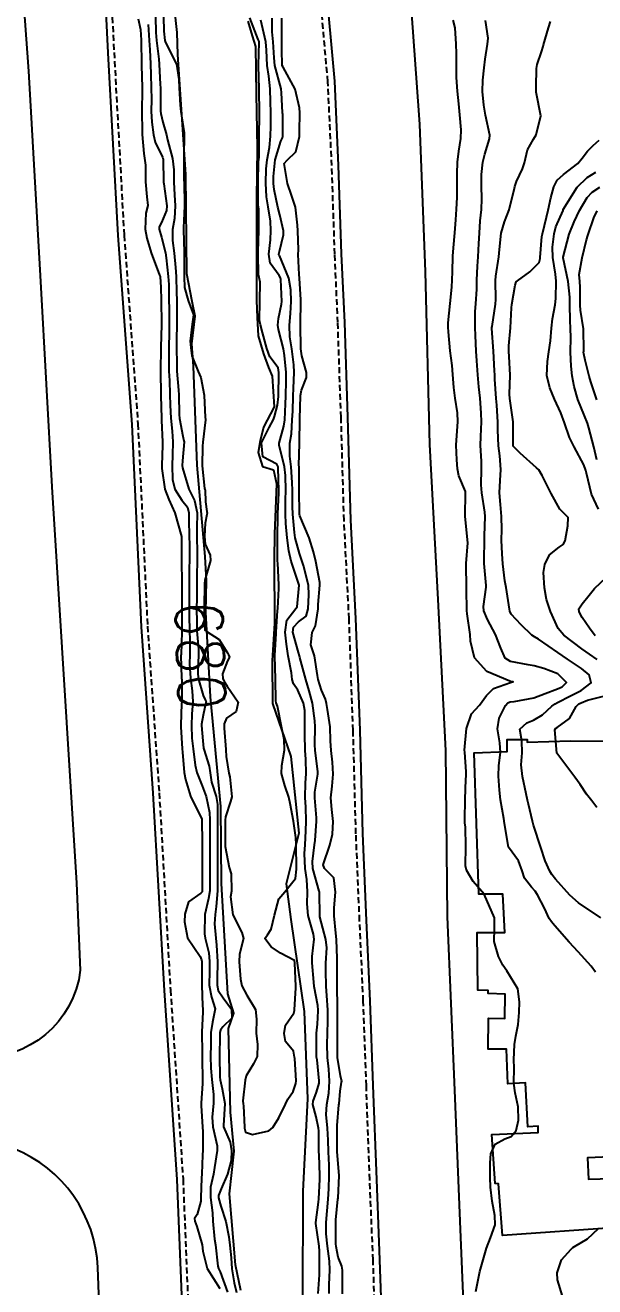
# Model space of a CAD drawing. Header units: metres. Extents: x 292545 to 299085, y 7450245 to 7463078.
# Drawn here: x 297126.2 to 297174.5, y 7453358.4 to 7453465.3 of the extents above; entities that cross this region are included whole.
import ezdxf
from ezdxf.enums import TextEntityAlignment as Align

# ---------------------------------------------------------------- set-up
doc = ezdxf.new("R2010")
doc.units = ezdxf.units.M
doc.linetypes.add('DASHED', pattern=[0.75, 0.5, -0.25])
for name, color, linetype in [('Canteiro', 45, 'DASHED'), ('Cotas', 45, 'Continuous'), ('Curvas de Nivel 1m', 11, 'Continuous'), ('Curvas de Nivel 5m', 15, 'Continuous'), ('Edificações', 30, 'Continuous'), ('Hidrografia', 140, 'Continuous'), ('Vias Primárias', 230, 'Continuous')]:
    doc.layers.add(name, color=color, linetype=linetype)
doc.styles.add('Style-STANDARD', font='STANDARD.shx')

msp = doc.modelspace()

# ---------------------------------------------------------------- linework, layer by layer
at = {"layer": 'Canteiro'}
for points in [[(297155.94, 7453353.45), (297155.69, 7453360.63), (297155.41, 7453367.44), (297155.12, 7453375.39), (297154.86, 7453382.57), (297154.55, 7453389.37), (297154.24, 7453396.75), (297154, 7453405.5), (297153.66, 7453414.95), (297153.23, 7453423.29), (297152.98, 7453432.02), (297152.7, 7453440.05), (297152.45, 7453445.86), (297152.19, 7453453.36), (297151.86, 7453460.47), (297151.09, 7453469.15), (297150.32, 7453476.74), (297149.81, 7453483.3), (297148.87, 7453490.9), (297147.99, 7453499.46), (297147.17, 7453507.1), (297146.14, 7453515.81), (297145.41, 7453522.17)], [(297128.42, 7453519.8), (297129.87, 7453505.84), (297131.45, 7453490.76), (297133.01, 7453477.91), (297133.75, 7453462.95), (297134.6, 7453447.46), (297135.77, 7453431.46), (297136.58, 7453414.32), (297137.57, 7453400.21), (297138.53, 7453383.5), (297139.59, 7453367.48), (297140.22, 7453352.06), (297140.47, 7453337.35), (297140.89, 7453322.12), (297141.35, 7453304.38), (297141.81, 7453288.02), (297142.52, 7453272.72), (297142.73, 7453259.56)]]:
    msp.add_lwpolyline(points, dxfattribs=at)
at = {"layer": 'Curvas de Nivel 1m', "flags": 128}
for points, elevation in [([(297135.8, 7453465.79), (297135.98, 7453464.89), (297136.04, 7453463.98), (297136.05, 7453463.89), (297136.07, 7453461.98), (297136.07, 7453461.85), (297136.12, 7453459.98), (297136.12, 7453459.77), (297136.11, 7453457.98), (297136.13, 7453456.23), (297136.14, 7453455.98), (297136.27, 7453454.39), (297136.34, 7453453.98), (297136.42, 7453453.4), (297136.41, 7453451.97), (297136.54, 7453450.71), (297136.6, 7453449.97), (297136.44, 7453449.32), (297136.38, 7453447.97), (297136.52, 7453447.21), (297136.88, 7453445.97), (297137.61, 7453444.08), (297137.65, 7453443.96), (297137.72, 7453443.02), (297137.74, 7453441.96), (297137.74, 7453441.92), (297137.77, 7453439.96), (297137.77, 7453439.87), (297137.72, 7453437.96), (297137.72, 7453437.9), (297137.68, 7453435.96), (297137.69, 7453435.91), (297137.72, 7453433.96), (297137.72, 7453433.85), (297137.76, 7453431.96), (297137.76, 7453431.77), (297137.84, 7453429.96), (297137.84, 7453429.67), (297137.81, 7453427.96), (297137.81, 7453427.69), (297138.05, 7453425.95), (297138.39, 7453425.06), (297138.9, 7453423.95), (297139.46, 7453421.94), (297139.46, 7453419.94), (297139.46, 7453419.92), (297139.49, 7453417.94), (297139.49, 7453417.87), (297139.49, 7453415.94), (297139.48, 7453415.85), (297139.48, 7453413.94), (297139.48, 7453413.84), (297139.43, 7453411.94), (297139.42, 7453411.87), (297139.47, 7453409.94), (297139.48, 7453409.78), (297139.48, 7453407.94), (297139.47, 7453407.77), (297139.4, 7453405.94), (297139.4, 7453405.81), (297139.52, 7453403.94), (297139.54, 7453403.65), (297139.7, 7453401.94), (297139.81, 7453401.35), (297140.22, 7453399.93), (297141.18, 7453397.97), (297141.19, 7453397.93), (297141.21, 7453395.97), (297141.21, 7453395.92), (297141.21, 7453395.87), (297141.21, 7453393.92), (297141.21, 7453392.02), (297141.21, 7453391.92), (297141.2, 7453391.83), (297141.11, 7453391.7), (297140.05, 7453390.98), (297139.74, 7453389.93), (297139.73, 7453389.28), (297139.97, 7453387.93), (297141.05, 7453386.35), (297141.17, 7453386.05), (297141.19, 7453385.92), (297141.18, 7453385.78), (297141.18, 7453383.92), (297141.25, 7453382.17), (297141.27, 7453381.92), (297141.26, 7453381.64), (297141.18, 7453379.92), (297141.2, 7453378.17), (297141.2, 7453377.92), (297141.2, 7453377.66), (297141.24, 7453375.92), (297141.24, 7453375.59), (297141.13, 7453373.92), (297141.12, 7453373.68), (297141.25, 7453371.92), (297141.28, 7453371.5), (297141.26, 7453369.92), (297141.25, 7453369.51), (297141.19, 7453367.92), (297141.17, 7453367.57), (297141.1, 7453365.92), (297141.09, 7453365.62), (297140.78, 7453364.49), (297140.57, 7453364.13), (297140.58, 7453363.92), (297140.77, 7453363.46), (297141.21, 7453361.92), (297141.28, 7453361.38), (297141.63, 7453359.91), (297142.71, 7453358.21)], 682), ([(297137.95, 7453465.96), (297137.97, 7453464.74), (297138.04, 7453463.96), (297138.12, 7453463.8), (297139.05, 7453461.95), (297139.24, 7453460.64), (297139.26, 7453459.95), (297139.36, 7453458.48), (297139.41, 7453457.94), (297139.68, 7453456.13), (297139.7, 7453455.94), (297139.66, 7453454.14), (297139.66, 7453453.94), (297139.67, 7453452.09), (297139.68, 7453451.94), (297139.71, 7453450.03), (297139.71, 7453449.94), (297139.63, 7453448.08), (297139.63, 7453447.94), (297139.69, 7453446), (297139.7, 7453445.94), (297139.68, 7453443.99), (297139.69, 7453443.94), (297139.72, 7453443.04), (297140.04, 7453441.93), (297140.48, 7453440.72), (297140.38, 7453439.93), (297140.2, 7453438.47), (297140.26, 7453437.93), (297140.34, 7453437.24), (297140.88, 7453435.92), (297141.1, 7453435.39), (297141.37, 7453433.91), (297141.48, 7453432.02), (297141.5, 7453431.91), (297141.5, 7453431.83), (297141.27, 7453429.91), (297141.24, 7453429.59), (297141.21, 7453427.91), (297141.42, 7453426.01), (297141.45, 7453425.91), (297141.46, 7453425.86), (297141.5, 7453424.87), (297141.61, 7453424.04), (297141.65, 7453423.92), (297141.62, 7453423.79), (297141.48, 7453423.06), (297141.42, 7453421.97), (297141.42, 7453421.92), (297141.46, 7453421.28), (297141.89, 7453420.36), (297141.92, 7453419.91), (297141.43, 7453418.23), (297141.41, 7453417.93), (297141.37, 7453415.95), (297141.37, 7453415.92), (297141.38, 7453414.79), (297141.45, 7453414), (297141.55, 7453413.92), (297142.65, 7453413.19), (297143.35, 7453412.08), (297143.44, 7453411.89), (297143.52, 7453411.72), (297143.35, 7453411.39), (297142.93, 7453410.3), (297142.95, 7453409.9), (297143.07, 7453409.65), (297143.32, 7453409.24), (297144.25, 7453407.88), (297144.08, 7453407.09), (297143.28, 7453406.54), (297143.09, 7453406.07), (297143.07, 7453405.89), (297143.07, 7453405.69), (297143.22, 7453403.89), (297143.22, 7453403.86), (297143.25, 7453403.28), (297143.48, 7453401.89), (297143.56, 7453401.56), (297143.72, 7453399.88), (297143.6, 7453399.48), (297143.19, 7453398.17), (297143.17, 7453397.89), (297143.16, 7453395.89), (297143.16, 7453395.65), (297143.5, 7453393.89), (297143.66, 7453393.36), (297143.71, 7453391.88), (297143.6, 7453391.39), (297143.8, 7453389.88), (297144.56, 7453388.38), (297144.72, 7453387.87), (297144.38, 7453386.55), (297144.35, 7453385.88), (297144.47, 7453384.42), (297144.58, 7453383.87), (297145, 7453383.06), (297145.72, 7453381.86), (297145.82, 7453381.02), (297145.8, 7453379.86), (297145.91, 7453378.9), (297145.87, 7453377.86), (297145.56, 7453377.24), (297144.93, 7453376.22), (297144.85, 7453375.87), (297144.67, 7453374.1), (297144.69, 7453373.87), (297144.71, 7453373.69), (297144.8, 7453371.87), (297144.8, 7453371.8), (297144.87, 7453371.46), (297145.47, 7453371.26), (297146.87, 7453371.58), (297147.21, 7453371.84), (297147.7, 7453372.66), (297148.28, 7453373.83), (297148.48, 7453374.24), (297148.91, 7453374.89), (297149.15, 7453375.59), (297149.18, 7453375.82), (297149.05, 7453377.71), (297149.04, 7453377.82), (297148.95, 7453378.32), (297148.28, 7453379.15), (297148.15, 7453379.83), (297148.27, 7453380.53), (297148.99, 7453381.53), (297149.03, 7453381.78), (297149.04, 7453381.82), (297149.15, 7453383.68), (297149.15, 7453383.82), (297149.07, 7453385.79), (297149.07, 7453385.82), (297149.04, 7453385.99), (297147.84, 7453386.63), (297147.06, 7453387.16), (297146.51, 7453387.86), (297146.75, 7453388.17), (297147.07, 7453388.67), (297147.34, 7453389.85), (297147.71, 7453391.24), (297148.21, 7453391.83), (297149.12, 7453392.95), (297149.2, 7453393.75), (297149.21, 7453393.82), (297149.18, 7453395.79), (297149.18, 7453395.82), (297149.16, 7453396.42), (297148.95, 7453397.82), (297148.67, 7453399.3), (297148.54, 7453399.83), (297148.21, 7453400.84), (297147.93, 7453401.84), (297147.95, 7453402.54), (297148.18, 7453403.84), (297148.16, 7453404.74), (297147.93, 7453405.84), (297147.58, 7453407.56), (297147.48, 7453407.85), (297147.46, 7453408), (297147.42, 7453409.84), (297147.38, 7453411.81), (297147.38, 7453411.84), (297147.49, 7453413.72), (297147.49, 7453413.84), (297147.6, 7453415.63), (297147.62, 7453415.84), (297147.72, 7453417.53), (297147.72, 7453417.84), (297147.61, 7453419.67), (297147.6, 7453419.84), (297147.59, 7453421.71), (297147.59, 7453421.84), (297147.61, 7453423.72), (297147.62, 7453423.84), (297147.71, 7453425.64), (297147.71, 7453425.84), (297147.66, 7453427.72), (297147.65, 7453427.84), (297147.55, 7453428.05), (297146.36, 7453428.67), (297146.23, 7453429.86), (297146.89, 7453431.16), (297147.26, 7453431.84), (297147.33, 7453432.1), (297147.6, 7453433.05), (297147.67, 7453433.78), (297147.67, 7453433.84), (297147.72, 7453435.75), (297147.72, 7453435.84), (297147.64, 7453436.21), (297146.95, 7453437.16), (297146.69, 7453437.85), (297146.33, 7453439.21), (297146.14, 7453439.86), (297146.08, 7453440.26), (297146.1, 7453441.86), (297146.13, 7453443.47), (297146.04, 7453443.87), (297145.99, 7453444.12), (297145.95, 7453445.87), (297145.96, 7453446.08), (297146.02, 7453447.87), (297146, 7453449.66), (297145.98, 7453449.87), (297145.96, 7453450.02), (297145.95, 7453451.87), (297145.99, 7453453.73), (297146.01, 7453453.87), (297146.03, 7453454.04), (297146.03, 7453455.86), (297146.07, 7453457.68), (297146.07, 7453457.86), (297146.03, 7453459.75), (297146.03, 7453459.86), (297145.98, 7453461.82), (297145.98, 7453461.86), (297146.03, 7453463.79), (297146.03, 7453463.86), (297145.97, 7453464.03), (297145.26, 7453465.87)], 679), ([(297151.97, 7453357.79), (297151.98, 7453358.52), (297152.03, 7453359.79), (297151.99, 7453360.53), (297151.84, 7453361.79), (297151.71, 7453362.84), (297151.71, 7453363.79), (297151.8, 7453364.78), (297151.89, 7453365.79), (297151.94, 7453366.66), (297151.98, 7453367.79), (297151.96, 7453368.67), (297151.9, 7453369.79), (297151.88, 7453370.78), (297151.83, 7453371.79), (297151.73, 7453372.95), (297151.77, 7453373.79), (297151.94, 7453374.76), (297152.01, 7453375.79), (297151.94, 7453376.79), (297151.84, 7453377.79), (297151.81, 7453378.94), (297151.82, 7453379.79), (297151.86, 7453380.91), (297151.85, 7453381.79), (297151.77, 7453383.03), (297151.73, 7453383.79), (297151.68, 7453385.15), (297151.69, 7453385.79), (297151.76, 7453387.09), (297151.7, 7453387.79), (297151.19, 7453389.69), (297151.17, 7453389.8), (297151.14, 7453391.77), (297151.14, 7453391.8), (297151.14, 7453391.82), (297151.11, 7453391.88), (297150.59, 7453393.81), (297150.55, 7453394.4), (297150.74, 7453395.8), (297150.78, 7453396.18), (297150.91, 7453397.8), (297150.91, 7453398.08), (297150.75, 7453399.8), (297150.75, 7453400.26), (297151, 7453401.8), (297151, 7453402.03), (297150.78, 7453403.8), (297150.75, 7453404.31), (297150.78, 7453405.8), (297150.77, 7453406.31), (297150.56, 7453407.81), (297150.28, 7453408.84), (297150, 7453409.81), (297149.49, 7453411.67), (297149.45, 7453411.82), (297149.36, 7453412.09), (297148.89, 7453413.82), (297148.94, 7453414.26), (297149.38, 7453414.69), (297150.02, 7453415.18), (297150.19, 7453415.81), (297150.25, 7453416.98), (297150.21, 7453417.81), (297149.79, 7453419.46), (297149.68, 7453419.82), (297149.45, 7453420.49), (297149.09, 7453421.82), (297149.02, 7453422.27), (297148.89, 7453423.83), (297148.87, 7453424.46), (297148.87, 7453425.83), (297148.85, 7453426.5), (297148.76, 7453427.83), (297148.64, 7453428.74), (297148.65, 7453429.83), (297148.77, 7453430.63), (297148.85, 7453431.83), (297148.88, 7453432.54), (297148.92, 7453433.83), (297148.95, 7453434.49), (297149.01, 7453435.83), (297148.98, 7453436.48), (297148.8, 7453437.83), (297148.64, 7453438.86), (297148.6, 7453439.83), (297148.7, 7453440.82), (297148.74, 7453441.83), (297148.72, 7453442.82), (297148.55, 7453443.83), (297147.75, 7453445.73), (297147.72, 7453445.8), (297147.71, 7453445.84), (297147.76, 7453446.07), (297148.1, 7453447.5), (297148.1, 7453447.84), (297147.79, 7453449.19), (297147.63, 7453449.84), (297147.3, 7453451.33), (297147.25, 7453451.85), (297147.25, 7453452.43), (297147.39, 7453453.85), (297147.87, 7453455.44), (297148.01, 7453455.7), (297148.04, 7453455.84), (297148.04, 7453457.69), (297148.03, 7453457.84), (297147.92, 7453459.56), (297147.9, 7453459.84), (297147.9, 7453459.86), (297147.37, 7453461.85), (297147.3, 7453462.49), (297147.24, 7453463.85), (297147.13, 7453464.69), (297147.13, 7453465.85)], 681), ([(297153.09, 7453357.77), (297153.09, 7453359.41), (297153.1, 7453359.77), (297153.05, 7453360.09), (297152.74, 7453360.87), (297152.55, 7453361.78), (297152.53, 7453362.01), (297152.53, 7453363.78), (297152.54, 7453364.02), (297152.71, 7453365.78), (297152.72, 7453365.87), (297152.82, 7453367.78), (297152.66, 7453369.78), (297152.65, 7453369.98), (297152.64, 7453371.78), (297152.64, 7453372.01), (297152.8, 7453373.78), (297152.81, 7453373.87), (297152.91, 7453374.92), (297153.01, 7453375.69), (297153.03, 7453375.78), (297153.02, 7453375.87), (297152.93, 7453376.24), (297152.69, 7453377.78), (297152.67, 7453378.05), (297152.69, 7453379.78), (297152.69, 7453380.06), (297152.68, 7453381.78), (297152.68, 7453382.1), (297152.66, 7453383.78), (297152.66, 7453384.14), (297152.64, 7453385.78), (297152.65, 7453386.18), (297152.59, 7453387.78), (297152.54, 7453388.32), (297152.39, 7453389.79), (297152.4, 7453390.48), (297152.52, 7453391.79), (297152.36, 7453393.01), (297151.58, 7453393.79), (297151.46, 7453394.12), (297152.03, 7453395.79), (297152.25, 7453396.7), (297152.32, 7453397.78), (297152.2, 7453398.79), (297152.1, 7453399.79), (297152.22, 7453400.78), (297152.32, 7453401.78), (297152.26, 7453402.8), (297152.13, 7453403.79), (297152.09, 7453404.62), (297152.06, 7453405.79), (297151.82, 7453407.27), (297151.75, 7453407.79), (297151.67, 7453408.16), (297151.31, 7453408.91), (297151.04, 7453409.8), (297150.99, 7453410.14), (297150.72, 7453411.81), (297150.43, 7453412.75), (297150.52, 7453413.81), (297150.82, 7453414.37), (297151.03, 7453415.8), (297151.05, 7453416.16), (297151.19, 7453417.8), (297151.19, 7453418.04), (297150.84, 7453419.81), (297150.64, 7453420.62), (297150.28, 7453421.81), (297149.49, 7453423.68), (297149.46, 7453423.82), (297149.46, 7453423.85), (297149.44, 7453425.82), (297149.44, 7453425.89), (297149.42, 7453427.82), (297149.41, 7453427.95), (297149.47, 7453429.82), (297149.47, 7453429.91), (297149.49, 7453431.82), (297149.49, 7453431.92), (297149.55, 7453433.82), (297149.55, 7453433.88), (297149.62, 7453434.33), (297150.04, 7453435.4), (297150.04, 7453435.82), (297149.65, 7453437.25), (297149.56, 7453437.82), (297149.56, 7453437.92), (297149.53, 7453439.82), (297149.53, 7453439.98), (297149.56, 7453441.82), (297149.56, 7453441.97), (297149.47, 7453443.82), (297149.44, 7453444.12), (297149.35, 7453445.82), (297149.36, 7453446.23), (297149.32, 7453447.82), (297149.3, 7453448.3), (297149.13, 7453449.83), (297148.78, 7453450.86), (297148.43, 7453451.83), (297148.15, 7453453.54), (297148.4, 7453453.83), (297149.16, 7453454.53), (297149.46, 7453455.82), (297149.46, 7453456.25), (297149.48, 7453457.82), (297149.47, 7453458.25), (297149.1, 7453459.83), (297148.07, 7453461.71), (297148, 7453461.84), (297147.96, 7453463.2), (297147.95, 7453463.84), (297147.97, 7453465.84)], 682), ([(297164.39, 7453357.96), (297164.73, 7453359.64), (297165.29, 7453361.63), (297165.64, 7453362.5), (297166.04, 7453363.62), (297166.01, 7453364.39), (297165.77, 7453365.62), (297165.64, 7453366.8), (297165.62, 7453367.62), (297165.61, 7453368.85), (297165.66, 7453369.62), (297166.04, 7453370.43), (297166.86, 7453370.89), (297167.39, 7453371.08), (297167.81, 7453371.6), (297168, 7453372.48), (297167.99, 7453373.6), (297167.72, 7453374.79), (297167.61, 7453375.6), (297167.64, 7453376.9), (297167.62, 7453377.6), (297167.67, 7453378.89), (297167.78, 7453379.6), (297167.99, 7453380.59), (297168.07, 7453381.6), (297168.1, 7453382.5), (297167.95, 7453383.6), (297167.03, 7453385.12), (297166.67, 7453385.61), (297166.32, 7453386.34), (297165.96, 7453387.62), (297165.97, 7453388.72), (297165.97, 7453389.62), (297165.11, 7453391.63), (297164.18, 7453392.7), (297163.6, 7453393.65), (297163.51, 7453394.03), (297163.54, 7453395.65), (297163.52, 7453397.31), (297163.47, 7453397.66), (297163.45, 7453397.92), (297163.5, 7453399.66), (297163.55, 7453401.33), (297163.57, 7453401.65), (297163.57, 7453401.99), (297163.45, 7453403.66), (297163.44, 7453403.84), (297163.61, 7453405.65), (297164.04, 7453406.9), (297164.71, 7453407.64), (297165.31, 7453408.45), (297165.89, 7453409.05), (297167.32, 7453409.56), (297167.55, 7453409.61), (297167.35, 7453409.64), (297167.32, 7453409.65), (297167.27, 7453409.67), (297165.33, 7453410.48), (297164.27, 7453411.64), (297163.95, 7453413.06), (297163.92, 7453413.64), (297163.65, 7453415.39), (297163.62, 7453415.65), (297163.6, 7453417.46), (297163.61, 7453417.65), (297163.57, 7453419.52), (297163.58, 7453419.65), (297163.71, 7453421.4), (297163.7, 7453421.65), (297163.49, 7453423.65), (297163.53, 7453425.64), (297163.51, 7453425.73), (297162.95, 7453427.08), (297162.84, 7453427.66), (297162.78, 7453428.43), (297162.72, 7453429.66), (297162.8, 7453430.89), (297162.86, 7453431.66), (297162.83, 7453432.42), (297162.65, 7453433.66), (297162.52, 7453434.56), (297162.45, 7453435.67), (297162.39, 7453436.42), (297162.23, 7453437.67), (297162.07, 7453439.28), (297162.04, 7453439.67), (297162.06, 7453440.04), (297162.23, 7453441.67), (297162.35, 7453443.05), (297162.39, 7453443.67), (297162.43, 7453444.36), (297162.45, 7453445.67), (297162.49, 7453446.4), (297162.62, 7453447.67), (297162.7, 7453448.75), (297162.75, 7453449.67), (297162.8, 7453450.65), (297162.81, 7453451.67), (297162.82, 7453452.66), (297162.85, 7453453.66), (297162.94, 7453454.58), (297163.12, 7453455.66), (297163.15, 7453456.39), (297163.05, 7453457.66), (297162.96, 7453458.6), (297162.83, 7453459.66), (297162.76, 7453460.83), (297162.76, 7453461.66), (297162.76, 7453462.86), (297162.73, 7453463.66), (297162.63, 7453465.02), (297162.47, 7453465.67)], 683), ([(297174.52, 7453385.01), (297174.15, 7453385.52), (297173.05, 7453386.74), (297172.3, 7453387.55), (297171.08, 7453388.94), (297170.79, 7453389.27), (297170.61, 7453389.57), (297170.22, 7453390.45), (297169.62, 7453391.58), (297169.42, 7453391.89), (297169.12, 7453392.23), (297168.52, 7453392.99), (297168.32, 7453393.59), (297168, 7453394.46), (297167.15, 7453395.61), (297166.83, 7453397.61), (297166.76, 7453398.04), (297166.49, 7453399.62), (297166.39, 7453400.44), (297166.3, 7453401.62), (297166.33, 7453402.53), (297166.49, 7453403.62), (297166.43, 7453404.45), (297166.24, 7453405.62), (297166.38, 7453406.53), (297166.92, 7453407.61), (297167.09, 7453407.83), (297167.31, 7453407.92), (297167.65, 7453407.94), (297169.31, 7453408.25), (297170.26, 7453408.62), (297171.32, 7453409.03), (297171.7, 7453409.18), (297172.07, 7453409.55), (297171.33, 7453410.28), (297170.15, 7453410.75), (297169.34, 7453410.98), (297168.82, 7453411.07), (297167.34, 7453411.34), (297166.88, 7453411.61), (297166.52, 7453412.46), (297166.06, 7453413.62), (297165.39, 7453414.89), (297165.07, 7453415.63), (297165.03, 7453416), (297165.28, 7453417.63), (297165.28, 7453417.77), (297165.11, 7453419.63), (297165.1, 7453419.98), (297165.12, 7453421.63), (297165.12, 7453421.98), (297165.17, 7453423.63), (297165.15, 7453423.98), (297164.9, 7453425.64), (297164.85, 7453426.31), (297164.87, 7453427.64), (297164.86, 7453428.32), (297164.8, 7453429.64), (297164.82, 7453430.39), (297164.87, 7453431.64), (297164.85, 7453432.38), (297164.75, 7453433.64), (297164.65, 7453434.61), (297164.55, 7453435.64), (297164.47, 7453436.82), (297164.42, 7453437.64), (297164.37, 7453438.95), (297164.34, 7453439.64), (297164.35, 7453440.99), (297164.4, 7453441.64), (297164.47, 7453442.9), (297164.48, 7453443.64), (297164.54, 7453444.85), (297164.59, 7453445.64), (297164.66, 7453446.75), (297164.69, 7453447.64), (297164.75, 7453448.68), (297164.86, 7453449.64), (297164.9, 7453450.55), (297164.87, 7453451.64), (297164.88, 7453452.59), (297165, 7453453.64), (297165.15, 7453454.34), (297165.56, 7453455.63), (297165.57, 7453455.94), (297165.22, 7453457.64), (297165.07, 7453458.47), (297164.95, 7453459.64), (297164.98, 7453460.6), (297165.09, 7453461.64), (297165.19, 7453462.39), (297165.39, 7453463.64), (297165.45, 7453464.16), (297165.21, 7453465.64)], 684), ([(297136.63, 7453465.32), (297136.71, 7453463.97), (297136.77, 7453463.16), (297136.83, 7453461.97), (297136.86, 7453461.04), (297136.9, 7453459.97), (297136.91, 7453458.97), (297136.9, 7453457.97), (297136.95, 7453457.04), (297137.09, 7453455.97), (297137.24, 7453455.34), (297137.85, 7453454.06), (297137.89, 7453453.96), (297137.9, 7453453.91), (297137.95, 7453451.96), (297137.97, 7453451.81), (297138.23, 7453449.96), (297138.2, 7453449.55), (297137.78, 7453448.55), (297137.57, 7453448.17), (297137.56, 7453447.96), (297137.77, 7453447.29), (297138.11, 7453445.96), (297138.17, 7453445.53), (297138.34, 7453443.95), (297138.38, 7453443.29), (297138.4, 7453441.95), (297138.41, 7453441.24), (297138.42, 7453439.95), (297138.41, 7453439.22), (297138.39, 7453437.95), (297138.38, 7453437.22), (297138.4, 7453435.95), (297138.44, 7453435.14), (297138.48, 7453433.95), (297138.5, 7453433.05), (297138.55, 7453431.95), (297138.67, 7453430.85), (297138.72, 7453429.95), (297138.69, 7453428.81), (297138.68, 7453427.95), (297138.71, 7453426.76), (297138.89, 7453425.95), (297139.5, 7453425.02), (297139.97, 7453424.41), (297140.08, 7453423.93), (297140.08, 7453423.34), (297140.11, 7453421.93), (297140.13, 7453421.26), (297140.13, 7453419.93), (297140.12, 7453419.25), (297140.12, 7453417.93), (297140.12, 7453417.22), (297140.12, 7453415.93), (297140.11, 7453415.2), (297140.14, 7453413.93), (297140.16, 7453413.14), (297140.16, 7453411.93), (297140.14, 7453411.13), (297140.22, 7453409.93), (297140.38, 7453408.86), (297140.43, 7453407.93), (297140.33, 7453406.88), (297140.3, 7453405.93), (297140.35, 7453404.84), (297140.44, 7453403.93), (297140.61, 7453402.55), (297140.75, 7453401.92), (297141.22, 7453400.81), (297141.55, 7453399.91), (297141.83, 7453398.55), (297141.86, 7453397.91), (297141.86, 7453396.6), (297141.86, 7453395.91), (297141.86, 7453395.21), (297141.86, 7453393.91), (297141.86, 7453392.65), (297141.86, 7453391.91), (297141.76, 7453391.25), (297141.45, 7453389.91), (297141.41, 7453388.25), (297141.47, 7453387.91), (297141.78, 7453386.64), (297141.84, 7453385.91), (297141.83, 7453385.11), (297141.82, 7453383.91), (297142.01, 7453382.91), (297142.31, 7453381.9), (297142.09, 7453380.78), (297141.95, 7453379.91), (297141.94, 7453378.89), (297141.93, 7453377.91), (297141.95, 7453376.89), (297142.02, 7453375.91), (297142.17, 7453374.64), (297142.17, 7453373.91), (297142.07, 7453372.72), (297142.13, 7453371.91), (297142.47, 7453370.29), (297142.49, 7453369.9), (297142.27, 7453368.47), (297142.16, 7453367.91), (297141.92, 7453366.8), (297141.91, 7453365.91), (297142.08, 7453364.62), (297142.13, 7453363.91), (297142.27, 7453362.39), (297142.34, 7453361.9), (297142.54, 7453360.1), (297142.59, 7453359.9), (297142.73, 7453359.61), (297143.36, 7453357.89)], 681), ([(297174.67, 7453411.52), (297173.36, 7453412.41), (297171.86, 7453413.56), (297171.38, 7453414.14), (297170.73, 7453415.57), (297170.39, 7453416.59), (297170.2, 7453417.57), (297170.13, 7453418.88), (297170.24, 7453419.57), (297170.63, 7453420.39), (297171.46, 7453421.02), (297171.78, 7453421.24), (297171.96, 7453421.56), (297172.19, 7453422.84), (297172.22, 7453423.55), (297171.84, 7453423.9), (297171.5, 7453424.26), (297170.78, 7453425.57), (297170, 7453427.1), (297169.72, 7453427.58), (297169.54, 7453427.76), (297168.16, 7453428.99), (297167.56, 7453429.58), (297167.55, 7453429.61), (297167.56, 7453431.61), (297167.55, 7453431.64), (297167.26, 7453433.61), (297167.24, 7453433.99), (297167.29, 7453435.61), (297167.22, 7453437.17), (297167.19, 7453437.61), (297167.19, 7453438.08), (297167.32, 7453439.61), (297167.41, 7453441.32), (297167.44, 7453441.6), (297167.72, 7453443.24), (297167.81, 7453443.51), (297167.92, 7453443.6), (297168.97, 7453444.35), (297169.75, 7453445.15), (297169.84, 7453445.49), (297169.85, 7453445.58), (297169.99, 7453447.35), (297170.03, 7453447.58), (297170.37, 7453449), (297170.51, 7453449.57), (297170.75, 7453450.64), (297171, 7453451.57), (297171.27, 7453452.12), (297171.83, 7453452.59), (297173.03, 7453453.54), (297173.4, 7453453.99), (297173.86, 7453454.58), (297174.34, 7453455.05), (297174.85, 7453455.52)], 686), ([(297174.77, 7453424.25), (297174.2, 7453425.52), (297173.77, 7453427.29), (297173.71, 7453427.53), (297173.54, 7453428), (297172.71, 7453429.54), (297172.33, 7453430.31), (297171.9, 7453431.56), (297171.6, 7453432.42), (297171.07, 7453433.57), (297170.66, 7453434.54), (297170.42, 7453435.57), (297170.45, 7453436.77), (297170.59, 7453437.57), (297170.73, 7453438.51), (297170.81, 7453439.57), (297170.89, 7453440.37), (297171.11, 7453441.57), (297171.17, 7453442.11), (297171.19, 7453443.57), (297171.13, 7453444.16), (297170.91, 7453445.57), (297170.88, 7453446.45), (297171.02, 7453447.57), (297171.17, 7453448.18), (297171.78, 7453449.56), (297171.78, 7453449.58), (297171.8, 7453449.63), (297172.99, 7453451.54), (297173.83, 7453452.34), (297174.56, 7453452.8)], 687), ([(297174.63, 7453428.44), (297174.38, 7453429.52), (297173.96, 7453431.15), (297173.84, 7453431.53), (297173.59, 7453432.15), (297173.03, 7453433.54), (297172.73, 7453434.64), (297172.56, 7453435.55), (297172.46, 7453436.37), (297172.42, 7453437.55), (297172.44, 7453438.78), (297172.42, 7453439.55), (297172.37, 7453440.23), (297172.36, 7453441.55), (297172.36, 7453442.2), (297172.22, 7453443.55), (297171.79, 7453445.53), (297171.79, 7453445.56), (297171.79, 7453445.6), (297172.3, 7453447.55), (297172.73, 7453448.6), (297173.16, 7453449.54), (297173.81, 7453450.65), (297174.25, 7453451.1), (297174.91, 7453451.52)], 688), ([(297174.63, 7453433.52), (297174.13, 7453435.03), (297173.98, 7453435.53), (297173.65, 7453436.86), (297173.53, 7453437.41), (297173.52, 7453437.53), (297173.53, 7453437.66), (297173.51, 7453439.53), (297173.27, 7453441.11), (297173.24, 7453441.54), (297173.23, 7453443.05), (297173.19, 7453443.54), (297173.15, 7453444.12), (297173.39, 7453445.54), (297173.77, 7453447.06), (297173.87, 7453447.43), (297173.9, 7453447.53), (297174.4, 7453448.92), (297174.67, 7453449.52)], 689), ([(297174.49, 7453413.52), (297174.01, 7453414.16), (297173.39, 7453415.08), (297173.15, 7453415.54), (297173.13, 7453415.81), (297173.4, 7453416.23), (297174, 7453416.95), (297174.45, 7453417.52), (297175.43, 7453418.46)], 687), ([(297174.64, 7453398.96), (297174.23, 7453399.52), (297173.77, 7453400.1), (297173.22, 7453400.93), (297172.79, 7453401.54), (297171.25, 7453403.56), (297171.08, 7453405.56), (297171.16, 7453405.68), (297171.28, 7453405.75), (297172.33, 7453406.51), (297172.9, 7453407.54), (297173.11, 7453407.74), (297173.31, 7453407.83), (297173.84, 7453408.06), (297175.31, 7453408.42)], 686), ([(297171.72, 7453357.55), (297171.32, 7453358.95), (297171.27, 7453359.55), (297171.66, 7453360.63), (297172.47, 7453361.54), (297172.62, 7453361.68), (297172.76, 7453361.77), (297173.86, 7453362.43), (297174.77, 7453363.3)], 684)]:
    msp.add_lwpolyline(points, dxfattribs=dict(at, elevation=elevation))
at = {"layer": 'Curvas de Nivel 5m', "flags": 128}
for points, elevation in [([(297137.25, 7453465.97), (297137.3, 7453464.64), (297137.35, 7453463.97), (297137.53, 7453462.38), (297137.57, 7453461.96), (297137.66, 7453460.23), (297137.67, 7453459.96), (297137.69, 7453458.16), (297137.69, 7453457.96), (297137.71, 7453457.78), (297137.88, 7453457.03), (297138.18, 7453455.96), (297138.29, 7453455.53), (297138.69, 7453453.95), (297138.8, 7453452.99), (297138.81, 7453451.95), (297138.87, 7453450.89), (297138.94, 7453449.95), (297138.87, 7453448.87), (297138.69, 7453447.95), (297138.69, 7453447.02), (297138.85, 7453445.95), (297138.95, 7453444.73), (297139, 7453443.95), (297139.05, 7453442.61), (297139.06, 7453441.95), (297139.08, 7453440.56), (297139.07, 7453439.95), (297139.05, 7453438.57), (297139.04, 7453437.95), (297139.06, 7453436.53), (297139.08, 7453435.95), (297139.22, 7453434.34), (297139.25, 7453433.94), (297139.27, 7453432.26), (297139.3, 7453431.94), (297139.57, 7453430.43), (297139.67, 7453430.04), (297139.68, 7453429.94), (297139.55, 7453428.33), (297139.52, 7453427.96), (297139.53, 7453427.94), (297139.54, 7453427.75), (297140.09, 7453425.93), (297140.57, 7453424.99), (297140.78, 7453423.93), (297140.76, 7453422.64), (297140.76, 7453421.93), (297140.8, 7453420.58), (297140.8, 7453419.93), (297140.77, 7453418.58), (297140.76, 7453417.93), (297140.75, 7453416.58), (297140.74, 7453415.93), (297140.75, 7453414.56), (297140.77, 7453413.93), (297140.89, 7453412.39), (297140.9, 7453411.92), (297140.84, 7453410.42), (297140.88, 7453409.92), (297141.31, 7453408.45), (297141.48, 7453408.09), (297141.54, 7453407.92), (297141.5, 7453407.71), (297141.29, 7453406.8), (297141.16, 7453406.03), (297141.16, 7453405.92), (297141.26, 7453404.63), (297141.34, 7453404), (297141.36, 7453403.92), (297141.81, 7453402.48), (297141.88, 7453401.91), (297142.01, 7453401.12), (297142.39, 7453399.9), (297142.51, 7453399.22), (297142.52, 7453397.9), (297142.51, 7453397.24), (297142.51, 7453395.9), (297142.51, 7453394.54), (297142.51, 7453393.9), (297142.51, 7453393.28), (297142.5, 7453391.9), (297142.41, 7453390.59), (297142.31, 7453389.9), (297142.27, 7453389.1), (297142.38, 7453387.9), (297142.44, 7453387.29), (297142.5, 7453385.9), (297142.48, 7453384.44), (297142.47, 7453383.9), (297142.56, 7453383.45), (297143, 7453382.84), (297143.7, 7453381.88), (297143.73, 7453381.13), (297142.97, 7453380.38), (297142.76, 7453380.1), (297142.72, 7453379.89), (297142.71, 7453379.64), (297142.67, 7453377.9), (297142.71, 7453376.11), (297142.74, 7453375.9), (297142.91, 7453375.13), (297143.14, 7453373.9), (297143.01, 7453372.03), (297143.03, 7453371.9), (297143.59, 7453370.62), (297143.71, 7453369.89), (297143.66, 7453369.06), (297143.35, 7453367.89), (297142.81, 7453366.67), (297142.6, 7453366.1), (297142.6, 7453365.9), (297142.79, 7453365.2), (297143.21, 7453363.89), (297143.47, 7453362.6), (297143.57, 7453361.89), (297143.68, 7453360.82), (297143.72, 7453359.89), (297143.92, 7453358.68), (297144.13, 7453357.88)], 680), ([(297151.05, 7453357.8), (297151.14, 7453359.38), (297151.16, 7453359.8), (297151.16, 7453361.38), (297151.13, 7453361.8), (297150.85, 7453363.72), (297150.85, 7453363.8), (297151.06, 7453365.53), (297151.09, 7453365.8), (297151.17, 7453367.45), (297151.17, 7453367.8), (297151.11, 7453369.54), (297151.1, 7453369.8), (297151.1, 7453371.57), (297151.08, 7453371.8), (297150.88, 7453372.76), (297150.59, 7453373.8), (297150.61, 7453374.09), (297150.91, 7453374.85), (297151.12, 7453375.6), (297151.13, 7453375.8), (297150.94, 7453377.58), (297150.91, 7453377.8), (297150.9, 7453377.84), (297150.9, 7453379.8), (297150.91, 7453379.86), (297150.97, 7453380.6), (297151.05, 7453381.74), (297151.05, 7453381.8), (297151, 7453382.2), (297150.71, 7453383.8), (297150.67, 7453384.16), (297150.52, 7453385.81), (297150.52, 7453386.33), (297150.69, 7453387.8), (297150.63, 7453388.24), (297150.2, 7453389.81), (297150.1, 7453390.81), (297150.13, 7453391.81), (297150.07, 7453392.87), (297149.94, 7453393.81), (297149.89, 7453395.07), (297149.93, 7453395.81), (297149.98, 7453397), (297150.01, 7453397.81), (297150, 7453399.01), (297149.95, 7453399.81), (297149.96, 7453401.07), (297150.01, 7453401.81), (297150, 7453403.06), (297149.95, 7453403.81), (297149.9, 7453405.18), (297149.9, 7453405.81), (297149.91, 7453407.2), (297149.81, 7453407.81), (297149.31, 7453408.92), (297148.94, 7453409.45), (297148.85, 7453409.82), (297148.78, 7453410.38), (297148.51, 7453411.83), (297148.37, 7453412.82), (297148.24, 7453413.83), (297148.39, 7453414.83), (297149.15, 7453415.82), (297149.25, 7453415.97), (297149.42, 7453417.82), (297148.74, 7453419.83), (297148.55, 7453420.73), (297148.4, 7453421.83), (297148.29, 7453423.02), (297148.27, 7453423.83), (297148.28, 7453425.05), (297148.29, 7453425.83), (297148.26, 7453427.1), (297148.18, 7453427.83), (297147.73, 7453429.67), (297147.73, 7453429.84), (297148.13, 7453431.28), (297148.21, 7453431.83), (297148.27, 7453433.16), (297148.3, 7453433.83), (297148.34, 7453435.11), (297148.34, 7453435.83), (297148.2, 7453437.28), (297148.11, 7453437.84), (297147.68, 7453439.48), (297147.61, 7453439.84), (297147.69, 7453440.41), (297147.93, 7453441.61), (297147.95, 7453441.84), (297147.87, 7453443.7), (297147.85, 7453443.84), (297147.73, 7453444.04), (297146.97, 7453445.08), (297146.86, 7453445.85), (297146.99, 7453447.08), (297147.04, 7453447.85), (297147, 7453448.64), (297146.79, 7453449.86), (297146.66, 7453450.7), (297146.6, 7453451.86), (297146.62, 7453453.08), (297146.71, 7453453.86), (297146.91, 7453454.9), (297147.01, 7453455.85), (297147.02, 7453456.71), (297147.03, 7453457.85), (297147.01, 7453458.75), (297146.97, 7453459.85), (297146.86, 7453460.93), (297146.73, 7453461.85), (297146.67, 7453463.14), (297146.6, 7453463.85), (297146.17, 7453465.68)], 680), ([(297174.99, 7453389.61), (297173.1, 7453390.88), (297172.35, 7453391.55), (297171.13, 7453392.9), (297170.84, 7453393.28), (297170.66, 7453393.56), (297170.26, 7453394.45), (297169.89, 7453395.57), (297169.29, 7453397.47), (297169.25, 7453397.58), (297169.19, 7453397.82), (297168.85, 7453399.24), (297168.78, 7453399.59), (297168.66, 7453400.14), (297168.34, 7453401.59), (297168.24, 7453402.59), (297168.32, 7453403.59), (297168.3, 7453404.63), (297168.12, 7453405.6), (297168.72, 7453406.15), (297169.28, 7453406.38), (297170.03, 7453406.83), (297170.84, 7453407.56), (297171.11, 7453407.76), (297171.31, 7453407.86), (297172.42, 7453408.44), (297173.32, 7453408.87), (297174.17, 7453409.53), (297174, 7453410.2), (297173.33, 7453410.74), (297172.15, 7453411.55), (297171.35, 7453412.1), (297169.71, 7453413.23), (297169.37, 7453413.44), (297169.15, 7453413.58), (297168.23, 7453414.44), (297167.39, 7453415.35), (297167.27, 7453415.61), (297167.24, 7453415.76), (297166.95, 7453417.61), (297166.86, 7453418.18), (297166.67, 7453419.62), (297166.61, 7453420.46), (297166.58, 7453421.62), (297166.59, 7453422.51), (297166.58, 7453423.62), (297166.48, 7453424.65), (297166.41, 7453425.62), (297166.46, 7453426.68), (297166.51, 7453427.62), (297166.42, 7453428.76), (297166.31, 7453429.62), (297166.27, 7453430.93), (297166.27, 7453431.62), (297166.16, 7453433.07), (297166.11, 7453433.63), (297166, 7453435.25), (297166, 7453435.63), (297165.98, 7453435.97), (297165.88, 7453437.63), (297165.76, 7453439.55), (297165.76, 7453439.63), (297165.77, 7453439.72), (297166.05, 7453441.62), (297166.08, 7453442), (297166.07, 7453443.62), (297166.09, 7453443.98), (297166.33, 7453445.62), (297166.4, 7453446.26), (297166.54, 7453447.62), (297166.81, 7453448.59), (297167.21, 7453449.61), (297167.68, 7453451.46), (297167.7, 7453451.6), (297167.83, 7453452.01), (297168.35, 7453453.08), (297168.51, 7453453.59), (297168.77, 7453454.68), (297169.28, 7453455.59), (297169.49, 7453455.97), (297169.89, 7453457.58), (297169.51, 7453459.58), (297169.49, 7453460.02), (297169.53, 7453461.58), (297169.6, 7453461.93), (297169.96, 7453463), (297170.1, 7453463.44), (297170.13, 7453463.58), (297170.54, 7453465.02), (297170.73, 7453465.57)], 685)]:
    msp.add_lwpolyline(points, dxfattribs=dict(at, elevation=elevation))
at = {"layer": 'Edificações'}
for points in [[(297176.35, 7453363.39), (297166.66, 7453362.71), (297166.31, 7453367.09), (297166.02, 7453367.11), (297165.75, 7453371.27), (297169.68, 7453371.44), (297169.66, 7453371.96), (297168.8, 7453371.92), (297168.6, 7453375.64), (297167.1, 7453375.54), (297166.99, 7453378.49), (297165.44, 7453378.5), (297165.46, 7453381.11), (297166.85, 7453381.1), (297166.87, 7453383.16), (297165.44, 7453383.22), (297165.43, 7453383.46), (297164.56, 7453383.49), (297164.51, 7453388.37), (297166.84, 7453388.38), (297166.69, 7453391.63), (297164.65, 7453391.62), (297164.24, 7453403.61), (297167.05, 7453403.7), (297167.04, 7453404.73), (297168.75, 7453404.72), (297168.75, 7453404.5), (297172.4, 7453404.61), (297177.7, 7453404.6)], [(297178.35, 7453369.48), (297173.85, 7453369.28), (297173.95, 7453367.48), (297175.91, 7453367.54)]]:
    msp.add_lwpolyline(points, dxfattribs=at)
at = {"layer": 'Hidrografia'}
for points in [[(297144.5, 7453358.04), (297144.04, 7453360.21), (297143.52, 7453366.24), (297143.92, 7453369.86), (297143.61, 7453373.15), (297143.44, 7453380.23), (297143.89, 7453381.55), (297143.38, 7453383.18), (297142.86, 7453392.53), (297142.78, 7453399.04), (297141.92, 7453408.35), (297141.52, 7453415.53), (297141.58, 7453418.17), (297141.46, 7453420.24), (297140.8, 7453427.97), (297140.49, 7453436.35), (297140.34, 7453438.25), (297140.63, 7453440.6), (297140.37, 7453441.84), (297139.91, 7453444.19), (297139.82, 7453452.6), (297139.16, 7453462.77), (297139.1, 7453464.65), (297138.87, 7453466.69)], [(297145.07, 7453465.61), (297145.45, 7453464.36), (297145.73, 7453463.46), (297145.78, 7453459.42), (297145.88, 7453454.86), (297145.82, 7453450.54), (297145.82, 7453443.25), (297145.82, 7453441.93), (297145.88, 7453440.48), (297145.97, 7453438.92), (297146.42, 7453437.41), (297146.82, 7453436.24), (297147.14, 7453435.51), (297147.32, 7453432.93), (297146.41, 7453431.2), (297146.12, 7453430.03), (297145.95, 7453429.04), (297146.33, 7453427.85), (297147.25, 7453427.57), (297147.51, 7453426.38), (297147.34, 7453422.17), (297147.32, 7453419.99), (297147.34, 7453414.59), (297147.15, 7453411.42), (297147.17, 7453407.77), (297148.73, 7453403.3), (297149.4, 7453396.8), (297148.33, 7453392.49), (297148.73, 7453389.49), (297149.86, 7453381.67), (297150.13, 7453374.27), (297149.74, 7453366.45), (297149.72, 7453357.15)]]:
    msp.add_lwpolyline(points, dxfattribs=at)
at = {"layer": 'Vias Primárias'}
for points in [[(297122.04, 7453377.82), (297096.02, 7453381.29, -0.227295), (297086.64, 7453389.54, -0.172045), (297085.23, 7453396.88), (297085.45, 7453417.88), (297085.54, 7453436.6), (297085.41, 7453452.88), (297085.68, 7453474.34), (297085.56, 7453482.8), (297082.83, 7453504.05), (297079.76, 7453525.02), (297078.26, 7453533.99, -0.344523), (297085.22, 7453544.23), (297107.82, 7453543.15, -0.316647), (297119.52, 7453532.72), (297121.47, 7453515.55), (297123.23, 7453496.53), (297125.41, 7453476.5), (297126.49, 7453461.35), (297127.53, 7453443.55), (297128.48, 7453426.13), (297130.56, 7453392.57), (297130.89, 7453385.18, -0.400601), (297122.04, 7453377.82, -24.995742)], [(297173.67, 7453496.26), (297161.62, 7453491.62, 0.330104), (297157.68, 7453485.41), (297158.58, 7453471.32), (297159.62, 7453456.88), (297160.1, 7453444.35), (297160.48, 7453429.73), (297161.18, 7453416.59), (297161.81, 7453403.8), (297161.96, 7453389.69), (297162.59, 7453375.02), (297163.03, 7453363.93), (297163.57, 7453350.95), (297164.08, 7453339.29), (297164.62, 7453332.8), (297165.24, 7453319.93), (297165.57, 7453307.88), (297165.78, 7453299.76), (297167.04, 7453279.91), (297168.55, 7453265.09), (297169.84, 7453250.98)], [(297124.23, 7453252.82, 0.433731), (297134.66, 7453261.05), (297135.07, 7453264.55), (297134.41, 7453282.51), (297133.96, 7453301.59), (297133.48, 7453318.97), (297133.11, 7453336.23), (297132.63, 7453353.24), (297132.37, 7453359.98, 0.296046), (297125.28, 7453370.04)]]:
    msp.add_lwpolyline(points, format="xyb", dxfattribs=at)
for points in [[(297142.23, 7453259.53), (297142.02, 7453272.7), (297141.31, 7453288), (297140.85, 7453304.37), (297140.39, 7453322.11), (297139.97, 7453337.34), (297139.72, 7453352.04), (297139.09, 7453367.45), (297138.03, 7453383.47), (297137.07, 7453400.18), (297136.08, 7453414.29), (297135.27, 7453431.43), (297134.1, 7453447.43), (297133.25, 7453462.92), (297132.51, 7453477.87), (297130.96, 7453490.7), (297129.37, 7453505.79), (297127.92, 7453519.75), (297126.57, 7453533.18)], [(297145.96, 7453522.24), (297146.69, 7453515.88), (297147.72, 7453507.17), (297148.54, 7453499.52), (297149.42, 7453490.96), (297150.36, 7453483.35), (297150.87, 7453476.79), (297151.64, 7453469.2), (297152.41, 7453460.51), (297152.74, 7453453.38), (297153, 7453445.88), (297153.26, 7453440.07), (297153.53, 7453432.04), (297153.79, 7453423.31), (297154.21, 7453414.97), (297154.56, 7453405.51), (297154.79, 7453396.77), (297155.11, 7453389.4), (297155.42, 7453382.6), (297155.67, 7453375.41), (297155.97, 7453367.46), (297156.24, 7453360.65), (297156.5, 7453353.47)]]:
    msp.add_lwpolyline(points, dxfattribs=at)

# ---------------------------------------------------------------- texts
at = {"layer": 'Cotas', "style": 'Style-STANDARD'}
msp.add_text('680', height=4, rotation=272.0044, dxfattribs=at).set_placement((297141.07, 7453411.87, 680), align=Align.MIDDLE_CENTER)

doc.saveas('drawing.dxf')
